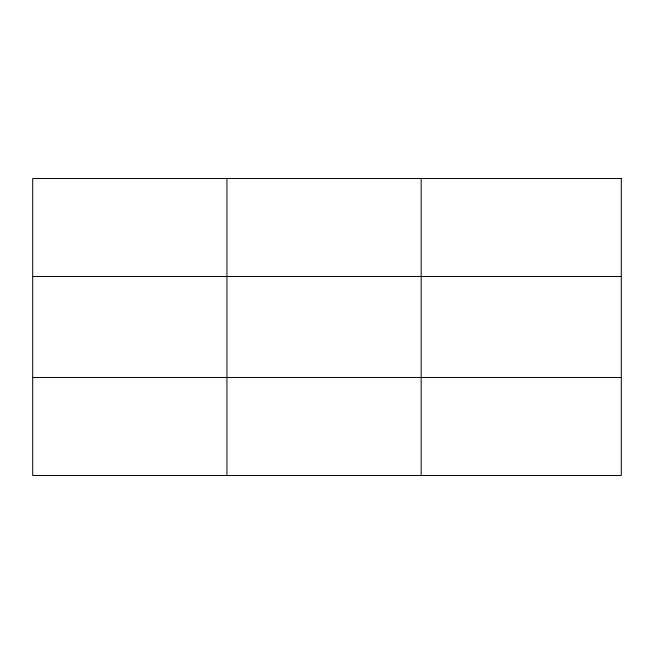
<?xml version="1.0" encoding="UTF-8"?>
<svg xmlns="http://www.w3.org/2000/svg" width="654" height="654" viewBox="0 0 654 654"><rect width="100%" height="100%" fill="white"/><g stroke="black" fill="none" stroke-linecap="round" stroke-linejoin="round"><path stroke-width="0.98" d="M226.938 475.483L226.938 178.517M421.176 475.483L421.176 178.517M32.7 276.519L621.3 276.519M32.7 377.481L621.3 377.481M621.3 178.517L621.3 475.483L32.7 475.483L32.7 178.517L621.3 178.517"/></g></svg>
